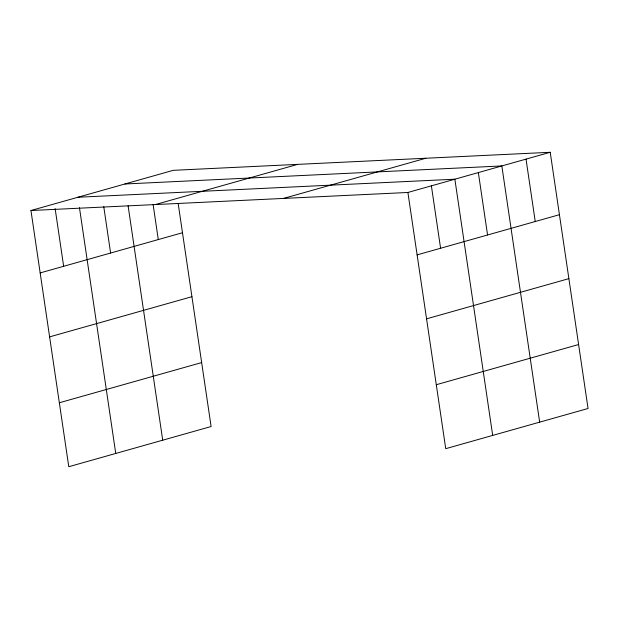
<?xml version="1.0" encoding="UTF-8"?>
<svg xmlns="http://www.w3.org/2000/svg" width="619" height="619" viewBox="0 0 619 619"><rect width="100%" height="100%" fill="white"/><g stroke="black" fill="none" stroke-linecap="round" stroke-linejoin="round"><path stroke-width="0.93" d="M178.156 203.427L211.102 426.53L68.779 466.711L30.95 210.514L173.266 170.326L550.221 152.289L588.05 408.486L445.734 448.674L407.898 192.47L550.221 152.289M155.346 204.564L297.662 164.375M283.51 198.428L425.826 158.24M40.165 272.925L182.481 232.736M49.605 336.875L191.929 296.687M417.113 254.881L559.437 214.692M59.339 402.76L201.655 362.579M426.561 318.831L568.876 278.643M436.287 384.716L578.61 344.535M124.883 183.99L501.831 165.946L539.66 422.15M77.917 197.252L454.864 179.208L492.693 435.412M30.95 210.514L407.898 192.47M526.026 159.122L535.242 221.525M478.348 172.577L487.563 234.988M431.381 185.839L440.596 248.25M153.125 204.579L158.286 239.568M128.094 205.74L162.712 440.194M103.768 206.7L110.615 253.032M79.449 207.651L115.745 453.448M55.13 208.611L63.649 266.294"/></g></svg>
